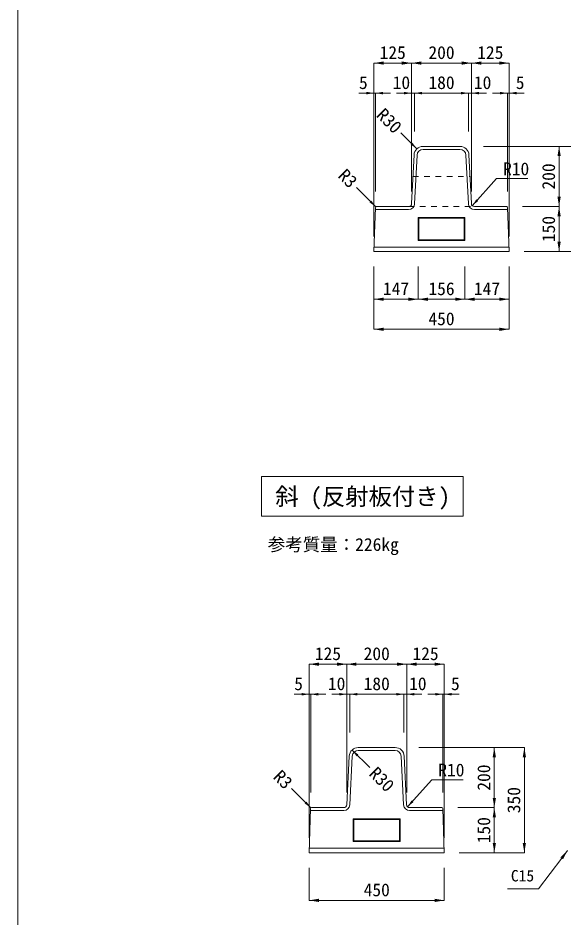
# Model space of a CAD drawing. Units: millimetres at full size, sheet at 1:25. Extents: x 19044 to 37689, y -9270 to 9420.
# Drawn here: x 26074 to 27890, y 2307 to 5298 of the extents above; entities that cross this region are included whole.
import ezdxf
from ezdxf.enums import TextEntityAlignment as Align

# ---------------------------------------------------------------- set-up
doc = ezdxf.new("R2010")
doc.units = ezdxf.units.MM
doc.header["$LTSCALE"] = 25
doc.linetypes.add('USER1', pattern=[1.5, 0.75, -0.75])
for name, color, linetype, lineweight in [('0_2', 7, 'Continuous', 9), ('寸法線', 7, 'Continuous', 9), ('本体', 2, 'Continuous', 5), ('枠', 5, 'Continuous', 5)]:
    doc.layers.add(name, color=color, linetype=linetype, lineweight=lineweight)
doc.styles.add('ＭＳ ゴシック', font='')
doc.styles.get('ＭＳ ゴシック').set_extended_font_data('MS Gothic')

# ---------------------------------------------------------------- blocks, each defined once
blk = doc.blocks.new('filled_arrow')
at = {"color": 0, "linetype": 'Continuous', "lineweight": -2}
blk.add_solid([(7.5, 1.25), (0, 0), (7.5, -1.25)], dxfattribs=at)

msp = doc.modelspace()

# ---------------------------------------------------------------- linework, layer by layer
at = {"layer": '0_2'}
msp.add_lwpolyline([(27557.42, 3771.79), (26884.96, 3771.79), (26884.96, 3639.73), (27557.42, 3639.73)], close=True, dxfattribs=at)
at = {"layer": '寸法線'}
for p, q in [((27385.04, 5147.74), (27260.04, 5147.74)), ((27260.04, 4570.52), (27260.04, 5147.74)), ((27585.04, 5147.74), (27385.04, 5147.74)), ((27385.04, 4720.52), (27385.04, 5147.74)), ((27385.04, 4720.52), (27385.04, 5147.74)), ((27585.04, 4720.52), (27585.04, 5147.74)), ((27585.04, 5147.74), (27710.04, 5147.74)), ((27585.04, 4720.52), (27585.04, 5147.74)), ((27710.04, 4570.52), (27710.04, 5147.74)), ((27315.04, 5047.74), (27210.04, 5047.74)), ((27260.04, 4570.52), (27260.04, 5047.74)), ((27265.04, 4720.52), (27265.04, 5047.74)), ((27445.04, 5047.74), (27335.04, 5047.74)), ((27385.04, 4720.52), (27385.04, 5047.74)), ((27395.04, 5047.74), (27575.04, 5047.74)), ((27395.04, 4920.52), (27395.04, 5047.74)), ((27395.04, 4920.52), (27395.04, 5047.74)), ((27525.04, 5047.74), (27635.04, 5047.74)), ((27575.04, 4920.52), (27575.04, 5047.74)), ((27575.04, 4920.52), (27575.04, 5047.74)), ((27585.04, 4720.52), (27585.04, 5047.74)), ((27760.04, 5047.74), (27655.04, 5047.74)), ((27705.04, 4720.52), (27705.04, 5047.74)), ((27710.04, 4570.52), (27710.04, 5047.74)), ((27402.9, 4862.25), (27349.95, 4915.2)), ((27625.04, 4870.52), (27976.73, 4870.52)), ((27625.04, 4870.52), (27876.73, 4870.52)), ((27876.73, 4870.52), (27876.73, 4670.52)), ((27265.86, 4669.67), (27201.61, 4733.92)), ((27755.04, 4670.52), (27876.73, 4670.52)), ((27755.04, 4670.52), (27876.73, 4670.52)), ((27876.73, 4670.52), (27876.73, 4520.52)), ((27760.04, 4520.52), (27876.73, 4520.52)), ((27760.04, 4520.52), (27976.73, 4520.52)), ((27260.04, 4470.52), (27260.04, 4361.98)), ((27260.04, 4470.52), (27260.04, 4261.98)), ((27407.04, 4470.52), (27407.04, 4361.98)), ((27407.04, 4470.52), (27407.04, 4361.98)), ((27563.04, 4470.52), (27563.04, 4361.98)), ((27563.04, 4470.52), (27563.04, 4361.98)), ((27710.04, 4470.52), (27710.04, 4361.98)), ((27710.04, 4470.52), (27710.04, 4261.98)), ((27260.04, 4361.98), (27407.04, 4361.98)), ((27407.04, 4361.98), (27563.04, 4361.98)), ((27563.04, 4361.98), (27710.04, 4361.98)), ((27710.04, 4261.98), (27260.04, 4261.98)), ((27169.27, 3147.74), (27044.27, 3147.74)), ((27044.27, 2570.52), (27044.27, 3147.74)), ((27169.27, 2720.52), (27169.27, 3147.74)), ((27369.27, 3147.74), (27169.27, 3147.74)), ((27169.27, 2720.52), (27169.27, 3147.74)), ((27369.27, 3147.74), (27494.27, 3147.74)), ((27369.27, 2720.52), (27369.27, 3147.74)), ((27369.27, 2720.52), (27369.27, 3147.74)), ((27494.27, 2570.52), (27494.27, 3147.74)), ((27099.27, 3047.74), (26994.27, 3047.74)), ((27044.27, 2570.52), (27044.27, 3047.74)), ((27049.27, 2720.52), (27049.27, 3047.74)), ((27229.27, 3047.74), (27119.27, 3047.74)), ((27169.27, 2720.52), (27169.27, 3047.74)), ((27179.27, 3047.74), (27359.27, 3047.74)), ((27179.27, 2920.52), (27179.27, 3047.74)), ((27179.27, 2920.52), (27179.27, 3047.74)), ((27309.27, 3047.74), (27419.27, 3047.74)), ((27359.27, 2920.52), (27359.27, 3047.74)), ((27359.27, 2920.52), (27359.27, 3047.74)), ((27369.27, 2720.52), (27369.27, 3047.74)), ((27544.27, 3047.74), (27439.27, 3047.74)), ((27489.27, 2720.52), (27489.27, 3047.74)), ((27494.27, 2570.52), (27494.27, 3047.74)), ((27187.13, 2862.25), (27245.8, 2803.58)), ((27409.27, 2870.52), (27760.96, 2870.52)), ((27409.27, 2870.52), (27660.96, 2870.52)), ((27660.96, 2870.52), (27660.96, 2670.52)), ((27760.96, 2520.52), (27760.96, 2870.52)), ((27050.08, 2669.67), (26985.84, 2733.92)), ((27539.27, 2670.52), (27660.96, 2670.52)), ((27539.27, 2670.52), (27660.96, 2670.52)), ((27660.96, 2670.52), (27660.96, 2520.52)), ((27544.27, 2520.52), (27760.96, 2520.52)), ((27544.27, 2520.52), (27660.96, 2520.52)), ((27044.27, 2470.52), (27044.27, 2361.98)), ((27494.27, 2470.52), (27494.27, 2361.98)), ((27494.27, 2361.98), (27044.27, 2361.98))]:
    msp.add_line(p, q, dxfattribs=at)
for points in [[(27587.66, 4673.27), (27668.54, 4763.15), (27677.54, 4763.15), (27772.73, 4763.15)], [(27371.89, 2673.27), (27452.77, 2763.15), (27461.77, 2763.15), (27556.96, 2763.15)], [(27905.09, 2528.02), (27885.39, 2502.17), (27807.94, 2400.55), (27704.99, 2400.55)]]:
    msp.add_lwpolyline(points, dxfattribs=at)
at = {"layer": '本体', "lineweight": 20}
for p, q in [((27423.58, 4870.52), (27546.5, 4870.52)), ((27385.51, 4680.02), (27393.61, 4842.02)), ((27584.56, 4680.02), (27576.46, 4842.02)), ((27264.94, 4667.62), (27260.04, 4520.52)), ((27267.94, 4670.52), (27375.53, 4670.52)), ((27594.55, 4670.52), (27702.14, 4670.52)), ((27705.14, 4667.62), (27710.04, 4520.52)), ((27260.04, 4520.52), (27710.04, 4520.52)), ((27169.74, 2680.02), (27177.84, 2842.02)), ((27207.8, 2870.52), (27330.73, 2870.52)), ((27368.79, 2680.02), (27360.69, 2842.02)), ((27049.17, 2667.62), (27044.27, 2520.52)), ((27052.17, 2670.52), (27159.75, 2670.52)), ((27378.78, 2670.52), (27486.37, 2670.52)), ((27489.36, 2667.62), (27494.27, 2520.52)), ((27044.27, 2520.52), (27494.27, 2520.52))]:
    msp.add_line(p, q, dxfattribs=at)
at = {"layer": '本体', "color": 4}
for p, q in [((27423.58, 4860.52), (27546.5, 4860.52)), ((27395.5, 4679.52), (27403.6, 4841.52)), ((27574.58, 4679.52), (27566.48, 4841.52)), ((27264.71, 4660.52), (27375.53, 4660.52)), ((27594.55, 4660.52), (27705.37, 4660.52)), ((27407.04, 4633.52), (27563.04, 4633.52)), ((27407.04, 4633.52), (27409.04, 4631.52)), ((27407.04, 4557.52), (27407.04, 4633.52)), ((27409.04, 4631.52), (27561.04, 4631.52)), ((27409.04, 4559.52), (27409.04, 4631.52)), ((27561.04, 4631.52), (27563.04, 4633.52)), ((27561.04, 4631.52), (27561.04, 4559.52)), ((27563.04, 4633.52), (27563.04, 4557.52)), ((27409.04, 4559.52), (27407.04, 4557.52)), ((27563.04, 4557.52), (27407.04, 4557.52)), ((27561.04, 4559.52), (27409.04, 4559.52)), ((27561.04, 4559.52), (27563.04, 4557.52)), ((27207.8, 2860.52), (27330.73, 2860.52)), ((27179.73, 2679.52), (27187.83, 2841.52)), ((27358.8, 2679.52), (27350.7, 2841.52)), ((27048.93, 2660.52), (27159.75, 2660.52)), ((27191.27, 2633.52), (27347.27, 2633.52)), ((27191.27, 2633.52), (27193.27, 2631.52)), ((27191.27, 2557.52), (27191.27, 2633.52)), ((27345.27, 2631.52), (27347.27, 2633.52)), ((27347.27, 2633.52), (27347.27, 2557.52)), ((27378.78, 2660.52), (27489.6, 2660.52)), ((27193.27, 2631.52), (27345.27, 2631.52)), ((27193.27, 2559.52), (27193.27, 2631.52)), ((27345.27, 2631.52), (27345.27, 2559.52)), ((27193.27, 2559.52), (27191.27, 2557.52)), ((27347.27, 2557.52), (27191.27, 2557.52)), ((27345.27, 2559.52), (27193.27, 2559.52)), ((27345.27, 2559.52), (27347.27, 2557.52))]:
    msp.add_line(p, q, dxfattribs=at)
at = {"layer": '本体', "linetype": 'USER1', "lineweight": 9}
for p, q in [((27390.04, 4770.52), (27580.04, 4770.52)), ((27375.53, 4670.52), (27594.55, 4670.52))]:
    msp.add_line(p, q, dxfattribs=at)
at = {"layer": '本体'}
for p, q in [((27260.54, 4535.52), (27709.54, 4535.52)), ((27044.77, 2535.52), (27493.77, 2535.52))]:
    msp.add_line(p, q, dxfattribs=at)
at = {"layer": '本体', "lineweight": 20}
for centre, radius, start, end in [((27423.58, 4840.52), 30, 90, 177.13759), ((27546.5, 4840.52), 30, 2.86241, 90), ((27267.94, 4667.52), 3, 90, 178.09085), ((27375.53, 4680.52), 10, 270, 357.13759), ((27594.55, 4680.52), 10, 182.86241, 270), ((27702.14, 4667.52), 3, 1.90915, 90), ((27207.8, 2840.52), 30, 90, 177.13759), ((27330.73, 2840.52), 30, 2.86241, 90), ((27052.17, 2667.52), 3, 90, 178.09085), ((27159.75, 2680.52), 10, 270, 357.13759), ((27378.78, 2680.52), 10, 182.86241, 270), ((27486.37, 2667.52), 3, 1.90915, 90)]:
    msp.add_arc(centre, radius, start, end, dxfattribs=at)
at = {"layer": '本体', "color": 4}
for centre, start, end in [((27423.58, 4840.52), 90, 177.13759), ((27546.5, 4840.52), 2.86241, 90), ((27375.53, 4680.52), 270, 357.13759), ((27594.55, 4680.52), 182.86241, 270), ((27207.8, 2840.52), 90, 177.13759), ((27330.73, 2840.52), 2.86241, 90), ((27159.75, 2680.52), 270, 357.13759), ((27378.78, 2680.52), 182.86241, 270)]:
    msp.add_arc(centre, 20, start, end, dxfattribs=at)
at = {"layer": '枠', "lineweight": 20}
msp.add_line((26074.19, 299.77), (26074.19, 8699.77), dxfattribs=at)

# ---------------------------------------------------------------- block references
at = {"layer": '寸法線'}
for p, xscale, yscale in [((27260.04, 5147.74), 4.33, 4.33), ((27385.04, 5147.74), 4.33, 4.33), ((27585.04, 5147.74), 4.33, 4.33), ((27265.04, 5047.74), 3.33, 3.33), ((27395.04, 5047.74), 3.33, 3.33), ((27395.04, 5047.74), 3.33, 3.33), ((27585.04, 5047.74), 3.33, 3.33), ((27710.04, 5047.74), 3.33, 3.33), ((27260.04, 4361.98), 4.33, 4.33), ((27407.04, 4361.98), 4.33, 4.33), ((27563.04, 4361.98), 4.33, 4.33), ((27260.04, 4261.98), 4.33, 4.33), ((27044.27, 3147.74), 4.33, 4.33), ((27169.27, 3147.74), 4.33, 4.33), ((27369.27, 3147.74), 4.33, 4.33), ((27049.27, 3047.74), 3.33, 3.33), ((27179.27, 3047.74), 3.33, 3.33), ((27179.27, 3047.74), 3.33, 3.33), ((27369.27, 3047.74), 3.33, 3.33), ((27494.27, 3047.74), 3.33, 3.33), ((27044.27, 2361.98), 4.33, 4.33)]:
    msp.add_blockref('filled_arrow', p, dxfattribs=dict(at, xscale=xscale, yscale=yscale))
for p, xscale, yscale, rotation in [((27385.04, 5147.74), 4.33, 4.33, 180), ((27585.04, 5147.74), 4.33, 4.33, 180), ((27710.04, 5147.74), 4.33, 4.33, 180), ((27260.04, 5047.74), 3.33, 3.33, 180), ((27385.04, 5047.74), 3.33, 3.33, 180), ((27575.04, 5047.74), 3.33, 3.33, 180), ((27575.04, 5047.74), 3.33, 3.33, 180), ((27705.04, 5047.74), 3.33, 3.33, 180), ((27402.9, 4862.25), 3.33, 3.33, 135), ((27876.73, 4870.52), 4.33, 4.33, 270), ((27876.73, 4670.52), 4.33, 4.33, 90), ((27265.86, 4669.67), 3.33, 3.33, 135), ((27587.66, 4673.27), 3.33, 3.33, 48), ((27876.73, 4670.52), 4.33, 4.33, 270), ((27876.73, 4520.52), 4.33, 4.33, 90), ((27407.04, 4361.98), 4.33, 4.33, 180), ((27563.04, 4361.98), 4.33, 4.33, 180), ((27710.04, 4361.98), 4.33, 4.33, 180), ((27710.04, 4261.98), 4.33, 4.33, 180), ((27169.27, 3147.74), 4.33, 4.33, 180), ((27369.27, 3147.74), 4.33, 4.33, 180), ((27494.27, 3147.74), 4.33, 4.33, 180), ((27044.27, 3047.74), 3.33, 3.33, 180), ((27169.27, 3047.74), 3.33, 3.33, 180), ((27359.27, 3047.74), 3.33, 3.33, 180), ((27359.27, 3047.74), 3.33, 3.33, 180), ((27489.27, 3047.74), 3.33, 3.33, 180), ((27187.13, 2862.25), 3.33, 3.33, 315), ((27660.96, 2870.52), 4.33, 4.33, 270), ((27760.96, 2870.52), 4.33, 4.33, 270), ((27371.89, 2673.27), 3.33, 3.33, 48), ((27660.96, 2670.52), 4.33, 4.33, 90), ((27050.08, 2669.67), 3.33, 3.33, 135), ((27660.96, 2670.52), 4.33, 4.33, 270), ((27660.96, 2520.52), 4.33, 4.33, 90), ((27760.96, 2520.52), 4.33, 4.33, 90), ((27905.09, 2528.02), 4.33, 4.33, 232.7), ((27494.27, 2361.98), 4.33, 4.33, 180)]:
    msp.add_blockref('filled_arrow', p, dxfattribs=dict(at, xscale=xscale, yscale=yscale, rotation=rotation))

# ---------------------------------------------------------------- texts
at = {"layer": '0_2', "style": 'ＭＳ ゴシック'}
for s, height, p in [('斜 (反射板付き)\u3000', 56.96, (26931.46, 3705.76)), ('参考質量：226kg', 42.72, (26906.2, 3546.01))]:
    msp.add_text(s, height=height, dxfattribs=at).set_placement(p, align=Align.MIDDLE_LEFT)
at = {"layer": '寸法線', "style": 'ＭＳ ゴシック'}
for s, p in [('125', (27322.54, 5182.74)), ('200', (27485.04, 5182.74)), ('125', (27647.54, 5182.74)), ('5', (27224.69, 5082.74)), ('10', (27351.51, 5082.74)), ('180', (27485.04, 5082.74)), ('10', (27621.97, 5082.74)), ('5', (27747, 5082.74)), ('147', (27333.54, 4396.98)), ('156', (27485.04, 4396.98)), ('147', (27636.54, 4396.98)), ('450', (27485.04, 4296.98)), ('125', (27106.77, 3182.74)), ('200', (27269.27, 3182.74)), ('125', (27431.77, 3182.74)), ('5', (27008.92, 3082.74)), ('10', (27135.74, 3082.74)), ('180', (27269.27, 3082.74)), ('10', (27406.2, 3082.74)), ('5', (27531.22, 3082.74)), ('450', (27269.27, 2396.98))]:
    msp.add_text(s, height=42.72, dxfattribs=at).set_placement(p, align=Align.MIDDLE_CENTER)
for s, p in [('R30', (27357.02, 4939.95)), ('R3', (27208.69, 4758.66)), ('R3', (26992.91, 2758.66))]:
    msp.add_text(s, height=42.72, rotation=315, dxfattribs=at).set_placement(p, align=Align.TOP_RIGHT)
for p in [(27690.04, 4817.15), (27474.27, 2817.15)]:
    msp.add_text('R10', height=42.72, dxfattribs=at).set_placement(p, align=Align.TOP_LEFT)
for s, p in [('200', (27841.73, 4770.52)), ('150', (27841.73, 4595.52)), ('200', (27625.96, 2770.52)), ('350', (27725.96, 2695.52)), ('150', (27625.96, 2595.52))]:
    msp.add_text(s, height=42.72, rotation=90, dxfattribs=at).set_placement(p, align=Align.MIDDLE_CENTER)
msp.add_text('R30', height=42.72, rotation=315, dxfattribs=at).set_placement((27270.55, 2810.66), align=Align.TOP_LEFT)
msp.add_text('C15', height=37.98, dxfattribs=at).set_placement((27754.87, 2462.96), align=Align.TOP_CENTER)

doc.saveas('drawing.dxf')
